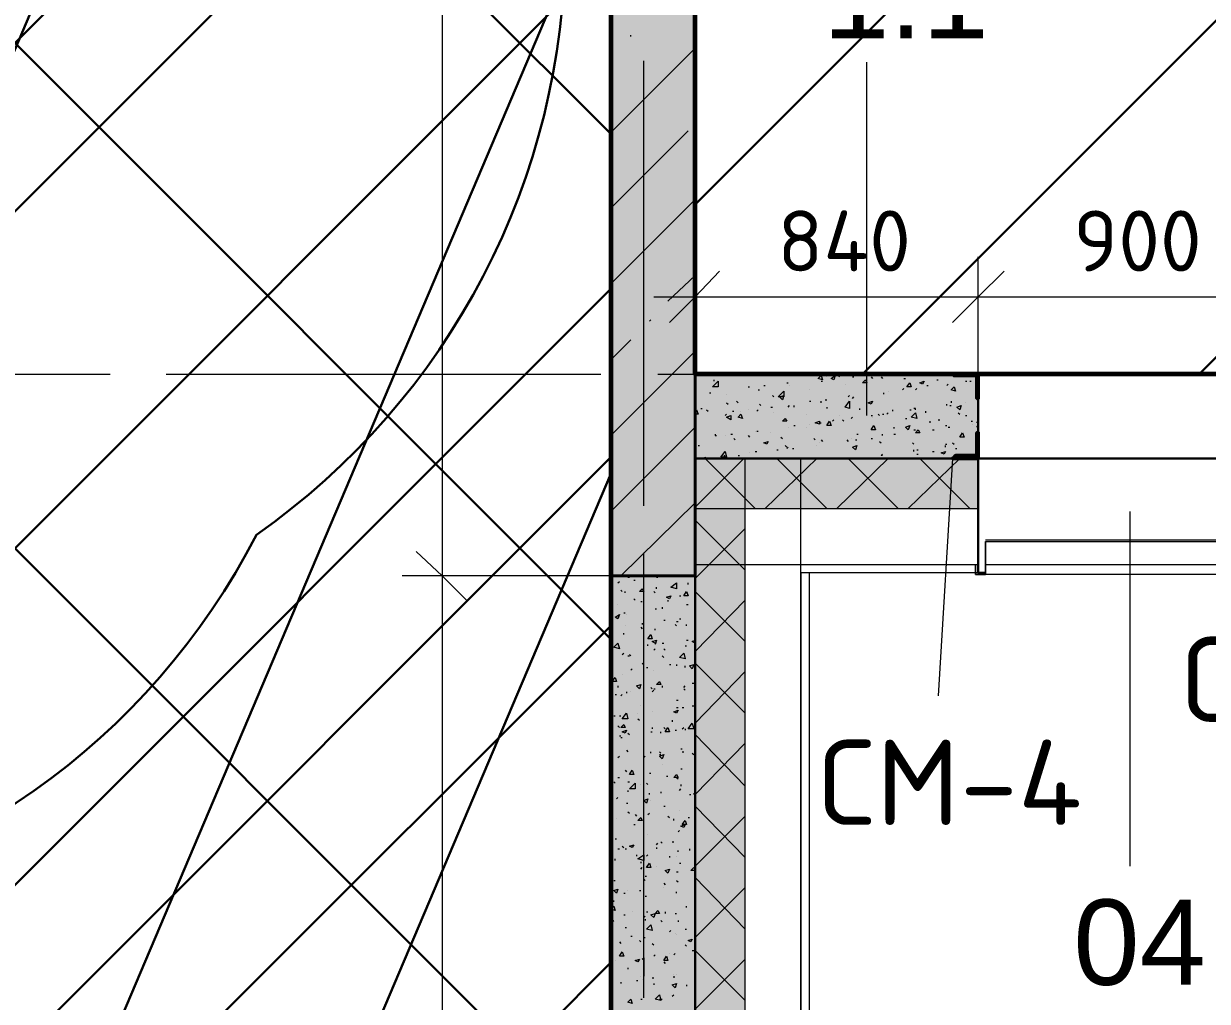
# Model space of a CAD drawing. Header units: millimetres. Extents: x -84737 to 172119, y -43083 to 59399.
# Drawn here: x 127868 to 131371, y 36788 to 39681 of the extents above; entities that cross this region are included whole.
import ezdxf

# ---------------------------------------------------------------- set-up
doc = ezdxf.new("R2010")
doc.units = ezdxf.units.MM
for name, color, linetype, lineweight in [('11) Плинтус ПЛ-2', 70, 'Continuous', 30), ('12) Наливной пол', 150, 'Continuous', 30), ('15) Штукатурка стен СТ-1.1', 161, 'Continuous', 60), ('16) Краска СТ-1.1 стена', 5, 'Continuous', 60), ('18) Краска ПТ-1 потолок', 31, 'Continuous', 30), ('20) Шпакл. баз. фин Стена', 40, 'Continuous', 60), ('22) Шпакл. баз. фин. Потолок', 102, 'Continuous', 30), ('5) Затарка материала', 160, 'Continuous', 30), ('6) Уборка мусора', 20, 'Continuous', 30), ('8) Линолеум Л-1.1', 130, 'Continuous', 30)]:
    doc.layers.add(name, color=color, linetype=linetype, lineweight=lineweight)
doc.layers.add('PDF _Геометрия', color=7, linetype='Continuous')
doc.layers.add('PDF _Текст', color=7, linetype='Continuous')
doc.layers.add('PDF _Сплошная заливка', color=7, linetype='Continuous', true_color=0xffffff)
doc.styles.add('PDF GOSTCommon', font='arial.ttf')
doc.styles.add('PDF ISOCPEUR', font='isocpeur.ttf')

msp = doc.modelspace()

# ---------------------------------------------------------------- hatches: boundary and pattern name
at = {"layer": '12) Наливной пол'}
h = msp.add_hatch(dxfattribs=at)
h.set_pattern_fill('ANSI31', color=256, scale=222)
h.paths.add_polyline_path([(129855.4, 43765.9), (131383.5, 43765.9), (131383.5, 43384.9), (131925.3, 43384.9), (131925.3, 42783.8), (132153.9, 42783.8), (132153.9, 40895.9), (133428.1, 40895.9), (133428.1, 38643.9), (129855.4, 38643.9)])
h = msp.add_hatch(dxfattribs=at)
h.set_pattern_fill('ANSI31', color=256, scale=222)
h.paths.add_polyline_path([(114514.8, 42635.7), (112106.2, 42635.7), (112106.2, 33344.1), (114514.8, 33344.1)])
h.paths.add_polyline_path([(124026.4, 38444.9), (124026.4, 33348.3), (114586.7, 33348.3), (114586.7, 39884.2), (116707.5, 39884.2), (116707.5, 38444.9)])
h.paths.add_polyline_path([(129605.6, 33344.1), (124106.9, 33344.1), (124106.9, 43647.4), (129605.6, 43647.4)])
h.paths.add_polyline_path([(109494.4, 42635.7), (111903, 42635.7), (111903, 33344.1), (109494.4, 33344.1)])
h.paths.add_polyline_path([(99982.7, 38444.9), (99982.7, 33348.3), (109422.4, 33348.3), (109422.4, 39884.2), (107301.6, 39884.2), (107301.6, 38444.9)])
h.paths.add_polyline_path([(94403.5, 33344.1), (99902.3, 33344.1), (99902.3, 43647.4), (94403.5, 43647.4)])
at = {"layer": '18) Краска ПТ-1 потолок'}
h = msp.add_hatch(dxfattribs=at)
h.set_pattern_fill('ANSI32', color=256, scale=222, angle=22)
h.paths.add_polyline_path([(114514.8, 42635.7), (112106.2, 42635.7), (112106.2, 33344.1), (114514.8, 33344.1)])
h.paths.add_polyline_path([(124026.4, 38444.9), (124026.4, 33348.3), (114586.7, 33348.3), (114586.7, 39884.2), (116707.5, 39884.2), (116707.5, 38444.9)])
h.paths.add_polyline_path([(129605.6, 33344.1), (124106.9, 33344.1), (124106.9, 43647.4), (129605.6, 43647.4)])
h.paths.add_polyline_path([(109494.4, 42635.7), (111903, 42635.7), (111903, 33344.1), (109494.4, 33344.1)])
h.paths.add_polyline_path([(99982.7, 38444.9), (99982.7, 33348.3), (109422.4, 33348.3), (109422.4, 39884.2), (107301.6, 39884.2), (107301.6, 38444.9)])
h.paths.add_polyline_path([(94403.5, 33344.1), (99902.3, 33344.1), (99902.3, 43647.4), (94403.5, 43647.4)])
h = msp.add_hatch(dxfattribs=at)
h.set_pattern_fill('ANSI32', color=256, scale=222, angle=22)
h.paths.add_polyline_path([(114514.8, 42635.7), (112106.2, 42635.7), (112106.2, 33344.1), (114514.8, 33344.1)])
h.paths.add_polyline_path([(124026.4, 38444.9), (124026.4, 33348.3), (114586.7, 33348.3), (114586.7, 39884.2), (116707.5, 39884.2), (116707.5, 38444.9)])
h.paths.add_polyline_path([(129605.6, 33344.1), (124106.9, 33344.1), (124106.9, 43647.4), (129605.6, 43647.4)])
h.paths.add_polyline_path([(109494.4, 42635.7), (111903, 42635.7), (111903, 33344.1), (109494.4, 33344.1)])
h.paths.add_polyline_path([(99982.7, 38444.9), (99982.7, 33348.3), (109422.4, 33348.3), (109422.4, 39884.2), (107301.6, 39884.2), (107301.6, 38444.9)])
h.paths.add_polyline_path([(94403.5, 33344.1), (99902.3, 33344.1), (99902.3, 43647.4), (94403.5, 43647.4)])
at = {"layer": '22) Шпакл. баз. фин. Потолок'}
h = msp.add_hatch(dxfattribs=at)
h.set_pattern_fill('ANSI37', color=256, scale=333)
h.paths.add_polyline_path([(114514.8, 42635.7), (112106.2, 42635.7), (112106.2, 33344.1), (114514.8, 33344.1)])
h.paths.add_polyline_path([(124026.4, 38444.9), (124026.4, 33348.3), (114586.7, 33348.3), (114586.7, 39884.2), (116707.5, 39884.2), (116707.5, 38444.9)])
h.paths.add_polyline_path([(129605.6, 33344.1), (124106.9, 33344.1), (124106.9, 43647.4), (129605.6, 43647.4)])
h.paths.add_polyline_path([(109494.4, 42635.7), (111903, 42635.7), (111903, 33344.1), (109494.4, 33344.1)])
h.paths.add_polyline_path([(99982.7, 38444.9), (99982.7, 33348.3), (109422.4, 33348.3), (109422.4, 39884.2), (107301.6, 39884.2), (107301.6, 38444.9)])
h.paths.add_polyline_path([(94403.5, 33344.1), (99902.3, 33344.1), (99902.3, 43647.4), (94403.5, 43647.4)])
h = msp.add_hatch(dxfattribs=at)
h.set_pattern_fill('ANSI37', color=256, scale=333)
h.paths.add_polyline_path([(114514.8, 42635.7), (112106.2, 42635.7), (112106.2, 33344.1), (114514.8, 33344.1)])
h.paths.add_polyline_path([(124026.4, 38444.9), (124026.4, 33348.3), (114586.7, 33348.3), (114586.7, 39884.2), (116707.5, 39884.2), (116707.5, 38444.9)])
h.paths.add_polyline_path([(129605.6, 33344.1), (124106.9, 33344.1), (124106.9, 43647.4), (129605.6, 43647.4)])
h.paths.add_polyline_path([(109494.4, 42635.7), (111903, 42635.7), (111903, 33344.1), (109494.4, 33344.1)])
h.paths.add_polyline_path([(99982.7, 38444.9), (99982.7, 33348.3), (109422.4, 33348.3), (109422.4, 39884.2), (107301.6, 39884.2), (107301.6, 38444.9)])
h.paths.add_polyline_path([(94403.5, 33344.1), (99902.3, 33344.1), (99902.3, 43647.4), (94403.5, 43647.4)])
at = {"layer": '8) Линолеум Л-1.1'}
h = msp.add_hatch(dxfattribs=at)
h.set_pattern_fill('ANSI31', color=256, scale=222)
h.paths.add_polyline_path([(129855.4, 43765.9), (131383.5, 43765.9), (131383.5, 43384.9), (131925.3, 43384.9), (131925.3, 42783.8), (132153.9, 42783.8), (132153.9, 40895.9), (133428.1, 40895.9), (133428.1, 38643.9), (129855.4, 38643.9)])
h = msp.add_hatch(dxfattribs=at)
h.set_pattern_fill('ANSI31', color=256, scale=222)
h.paths.add_polyline_path([(114514.8, 42635.7), (112106.2, 42635.7), (112106.2, 33344.1), (114514.8, 33344.1)])
h.paths.add_polyline_path([(124026.4, 38444.9), (124026.4, 33348.3), (114586.7, 33348.3), (114586.7, 39884.2), (116707.5, 39884.2), (116707.5, 38444.9)])
h.paths.add_polyline_path([(129605.6, 33344.1), (124106.9, 33344.1), (124106.9, 43647.4), (129605.6, 43647.4)])
h.paths.add_polyline_path([(109494.4, 42635.7), (111903, 42635.7), (111903, 33344.1), (109494.4, 33344.1)])
h.paths.add_polyline_path([(99982.7, 38444.9), (99982.7, 33348.3), (109422.4, 33348.3), (109422.4, 39884.2), (107301.6, 39884.2), (107301.6, 38444.9)])
h.paths.add_polyline_path([(94403.5, 33344.1), (99902.3, 33344.1), (99902.3, 43647.4), (94403.5, 43647.4)])
at = {"layer": 'PDF _Сплошная заливка', "transparency": 33554559}
h = msp.add_hatch(color=256, dxfattribs=at)
h.paths.add_polyline_path([(130693.5, 38394.1), (130693.5, 38643.9), (129855.4, 38643.9), (129855.4, 38394.1)])
h.paths.add_polyline_path([(133394.2, 38643.9), (133394.2, 38394.1), (133652.4, 38394.1), (133652.4, 38643.9)])
h.paths.add_polyline_path([(132492.6, 38394.1), (132492.6, 38643.9), (131595.2, 38643.9), (131595.2, 38394.1)])
h = msp.add_hatch(color=256, dxfattribs=at)
h.paths.add_polyline_path([(130693.5, 38246), (130693.5, 38394.1), (129855.4, 38394.1), (129855.4, 38246)])
h.paths.add_polyline_path([(134295.8, 38246), (134295.8, 38394.1), (133394.2, 38394.1), (133394.2, 38246)])
h.paths.add_polyline_path([(136094.9, 38246), (136094.9, 38394.1), (135193.2, 38394.1), (135193.2, 38246)])
h.paths.add_polyline_path([(136996.5, 38394.1), (136996.5, 38246), (137356.3, 38246), (137356.3, 38394.1)])
h.paths.add_polyline_path([(132492.6, 38246), (132492.6, 38394.1), (131595.2, 38394.1), (131595.2, 38246)])

# ---------------------------------------------------------------- linework, layer by layer
at = {"layer": '11) Плинтус ПЛ-2'}
for points in [[(131222.6, 43765.9), (131383.5, 43765.9), (131383.5, 43384.9), (131925.3, 43384.9), (131925.3, 42783.8), (132153.9, 42783.8), (132153.9, 40895.9), (133428.1, 40895.9), (133428.1, 38643.9), (129855.4, 38643.9), (129855.4, 43765.9), (130223.6, 43765.9)], [(128852.1, 43647.4), (129605.6, 43647.4), (129605.6, 33344.1), (124102.6, 33344.1)]]:
    msp.add_lwpolyline(points, dxfattribs=at)
at = {"layer": '15) Штукатурка стен СТ-1.1'}
for points in [[(131222.6, 43765.9), (131383.5, 43765.9), (131383.5, 43384.9), (131925.3, 43384.9), (131925.3, 42783.8), (132153.9, 42783.8), (132153.9, 40895.9), (133428.1, 40895.9), (133428.1, 38643.9), (129855.4, 38643.9), (129855.4, 43765.9), (130223.6, 43765.9)], [(128852.1, 43647.4), (129605.6, 43647.4), (129605.6, 33344.1), (124102.6, 33344.1)]]:
    msp.add_lwpolyline(points, dxfattribs=at)
at = {"layer": '16) Краска СТ-1.1 стена'}
for points in [[(131222.6, 43765.9), (131383.5, 43765.9), (131383.5, 43384.9), (131925.3, 43384.9), (131925.3, 42783.8), (132153.9, 42783.8), (132153.9, 40895.9), (133428.1, 40895.9), (133428.1, 38643.9), (129855.4, 38643.9), (129855.4, 43765.9), (130223.6, 43765.9)], [(128852.1, 43647.4), (129605.6, 43647.4), (129605.6, 33344.1), (124102.6, 33344.1)]]:
    msp.add_lwpolyline(points, dxfattribs=at)
at = {"layer": '20) Шпакл. баз. фин Стена'}
for points in [[(131222.6, 43765.9), (131383.5, 43765.9), (131383.5, 43384.9), (131925.3, 43384.9), (131925.3, 42783.8), (132153.9, 42783.8), (132153.9, 40895.9), (133428.1, 40895.9), (133428.1, 38643.9), (129855.4, 38643.9), (129855.4, 43765.9), (130223.6, 43765.9)], [(128852.1, 43647.4), (129605.6, 43647.4), (129605.6, 33344.1), (124102.6, 33344.1)]]:
    msp.add_lwpolyline(points, dxfattribs=at)
at = {"layer": '5) Затарка материала'}
msp.add_lwpolyline([(125126.1, 37701.5, -0.520567), (125126.1, 40858.9, -0.520567), (126557.1, 42614.4, -0.520567), (128556.8, 41678.1, -0.520567), (128556.8, 38168.6, -0.520567)], format="xyb", close=True, dxfattribs=at)
at = {"layer": '6) Уборка мусора'}
msp.add_lwpolyline([(125126.1, 37701.5, -0.520567), (125126.1, 40858.9, -0.520567), (126557.1, 42614.4, -0.520567), (128556.8, 41678.1, -0.520567), (128556.8, 38168.6, -0.520567)], format="xyb", close=True, dxfattribs=at)
at = {"layer": '8) Линолеум Л-1.1'}
for points in [[(129855.4, 43765.9), (131383.5, 43765.9), (131383.5, 43384.9), (131925.3, 43384.9), (131925.3, 42783.8), (132153.9, 42783.8), (132153.9, 40895.9), (133428.1, 40895.9), (133428.1, 38643.9), (129855.4, 38643.9)], [(129605.6, 33344.1), (124106.9, 33344.1), (124106.9, 43647.4), (129605.6, 43647.4)]]:
    msp.add_lwpolyline(points, close=True, dxfattribs=at)
at = {"layer": 'PDF _Геометрия', "lineweight": 9}
for points in [[(129106.1, 46466.6), (129106.1, 43846.3), (129106.1, 43744.7), (129106.1, 43647.4), (129106.1, 38047), (128987.6, 38047)], [(129664.9, 39642.9), (129664.9, 39647.1)], [(129605.6, 39359.3), (129855.4, 39609)], [(129605.6, 39583.6), (129609.8, 39587.9)], [(129703, 38567.7), (129703, 39570.9)], [(130363.3, 38521.1), (130363.3, 39566.7)], [(129703, 39452.4), (129703, 39507.4)], [(129605.6, 39134.9), (129834.2, 39363.5)], [(129855.4, 39372), (129855.4, 38872.5), (129855.4, 38753.9)], [(129703, 38254.4), (129703, 39253.4)], [(129605.6, 38910.6), (129855.4, 39160.3)], [(130693.5, 38373), (130693.5, 38872.5), (130693.5, 38991)], [(129774.9, 38859.8), (129855.4, 38936)], [(129732.6, 38872.5), (130693.5, 38872.5), (131595.2, 38872.5), (132492.6, 38872.5), (133394.2, 38872.5), (133775.2, 38872.5)], [(129719.9, 38800.5), (129724.1, 38804.7)], [(129605.6, 38686.2), (129664.9, 38745.5)], [(129605.6, 38461.9), (129787.6, 38643.9), (129855.4, 38711.6)], [(127125, 38643.9), (128124, 38643.9)], [(128039.4, 38643.9), (128090.2, 38643.9)], [(128289.1, 38643.9), (129292.4, 38643.9)], [(128323, 38643.9), (128378, 38643.9)], [(128577, 38643.9), (129576, 38643.9)], [(129491.3, 38643.9), (129542.1, 38643.9)], [(129745.3, 38643.9), (130744.3, 38643.9)], [(129774.9, 38643.9), (129830, 38643.9)], [(129855.4, 38631.2), (129859.6, 38631.2)], [(129910.4, 38627), (129910.4, 38622.7)], [(129948.5, 38643.9), (129952.7, 38643.9)], [(129999.3, 38643.9), (130003.5, 38639.7), (130003.5, 38643.9)], [(130016.2, 38643.9), (130020.5, 38639.7)], [(130028.9, 38643.9), (131027.9, 38643.9)], [(130100.9, 38643.9), (130100.9, 38639.7), (130088.2, 38639.7), (130092.4, 38643.9)], [(130088.2, 38643.9), (130088.2, 38643.9)], [(130126.3, 38618.5), (130130.5, 38618.5)], [(130181.3, 38643.9), (130185.5, 38639.7)], [(130227.9, 38622.7), (130232.1, 38622.7)], [(130244.8, 38635.4), (130244.8, 38635.4)], [(130278.7, 38639.7), (130282.9, 38635.4)], [(130287.1, 38639.7), (130291.4, 38639.7)], [(130299.8, 38614.3), (130299.8, 38614.3)], [(130321, 38635.4), (130325.2, 38635.4)], [(130376, 38635.4), (130380.3, 38631.2)], [(130405.7, 38635.4), (130409.9, 38631.2)], [(130473.4, 38631.2), (130477.6, 38631.2)], [(130570.8, 38627), (130575, 38627)], [(130600.4, 38610), (130604.6, 38614.3)], [(130655.4, 38622.7), (130659.6, 38622.7)], [(130668.1, 38622.7), (130672.3, 38622.7)], [(130943.3, 38643.9), (130998.3, 38643.9)], [(131197.2, 38643.9), (132196.2, 38643.9)], [(131231.1, 38643.9), (131281.9, 38643.9)], [(129897.7, 38588.9), (129901.9, 38588.9)], [(129948.5, 38584.6), (129948.5, 38584.6)], [(130012, 38605.8), (130016.2, 38605.8)], [(130041.6, 38597.3), (130045.9, 38597.3)], [(130058.6, 38610), (130062.8, 38610)], [(130083.9, 38580.4), (130088.2, 38576.2)], [(130134.7, 38610), (130134.7, 38610)], [(130194, 38597.3), (130194, 38597.3)], [(130308.3, 38576.2), (130312.5, 38580.4)], [(130321, 38571.9), (130325.2, 38576.2)], [(130414.1, 38584.6), (130414.1, 38588.9)], [(130426.8, 38593.1), (130426.8, 38593.1)], [(130469.2, 38597.3), (130473.4, 38601.6)], [(130507.3, 38597.3), (130511.5, 38601.6)], [(130541.1, 38610), (130545.4, 38610)], [(129855.4, 38571.9), (129855.4, 38571.9)], [(129855.4, 38559.2), (129855.4, 38559.2)], [(129872.3, 38542.3), (129876.5, 38542.3)], [(129948.5, 38559.2), (129952.7, 38555)], [(129978.1, 38563.5), (129982.4, 38559.2)], [(130045.9, 38555), (130050.1, 38550.8)], [(130079.7, 38546.5), (130083.9, 38546.5)], [(130130.5, 38546.5), (130134.7, 38550.8)], [(130147.4, 38550.8), (130147.4, 38546.5)], [(130194, 38563.5), (130198.2, 38563.5)], [(130227.9, 38559.2), (130227.9, 38563.5)], [(130240.6, 38567.7), (130244.8, 38567.7)], [(130244.8, 38546.5), (130244.8, 38542.3)], [(130342.2, 38542.3), (130342.2, 38538.1)], [(130507.3, 38538.1), (130507.3, 38542.3), (130503, 38542.3)], [(130600.4, 38550.8), (130600.4, 38555)], [(130608.8, 38550.8), (130613.1, 38550.8)], [(130613.1, 38563.5), (130613.1, 38559.2)], [(130655.4, 38559.2), (130655.4, 38559.2)], [(130693.5, 38563.5), (130693.5, 38563.5)], [(129855.4, 38529.6), (129859.6, 38538.1), (129863.8, 38525.4), (129855.4, 38525.4)], [(129889.2, 38538.1), (129893.5, 38533.8)], [(129944.3, 38521.1), (129948.5, 38525.4)], [(129965.4, 38533.8), (129969.7, 38533.8)], [(129990.8, 38533.8), (129990.8, 38533.8)], [(130012, 38538.1), (130012, 38538.1)], [(130037.4, 38533.8), (130041.6, 38538.1)], [(130088.2, 38529.6), (130088.2, 38529.6)], [(130185.5, 38525.4), (130185.5, 38525.4)], [(130261.7, 38504.2), (130266, 38508.4)], [(130282.9, 38521.1), (130282.9, 38521.1)], [(130291.4, 38508.4), (130295.6, 38504.2)], [(130316.8, 38512.7), (130321, 38516.9)], [(130376, 38521.1), (130380.3, 38521.1)], [(130380.3, 38516.9), (130380.3, 38516.9)], [(130397.2, 38525.4), (130401.4, 38521.1)], [(130409.9, 38525.4), (130414.1, 38525.4)], [(130422.6, 38525.4), (130426.8, 38529.6)], [(130439.5, 38538.1), (130439.5, 38533.8)], [(130477.6, 38512.7), (130481.9, 38512.7)], [(130490.3, 38538.1), (130494.6, 38538.1)], [(130536.9, 38533.8), (130536.9, 38529.6)], [(130575, 38508.4), (130579.2, 38508.4)], [(130634.2, 38529.6), (130638.5, 38525.4)], [(130655.4, 38521.1), (130659.6, 38521.1)], [(129609.8, 38241.7), (129855.4, 38487.3)], [(130033.2, 38474.6), (130033.2, 38474.6)], [(130037.4, 38474.6), (130041.6, 38474.6)], [(130130.5, 38487.3), (130130.5, 38487.3)], [(130147.4, 38491.5), (130151.7, 38491.5)], [(130185.5, 38487.3), (130185.5, 38487.3)], [(130194, 38495.7), (130194, 38495.7)], [(130223.6, 38500), (130227.9, 38500)], [(130443.8, 38487.3), (130443.8, 38483)], [(130503, 38478.8), (130507.3, 38478.8)], [(130549.6, 38504.2), (130549.6, 38500)], [(130558.1, 38478.8), (130562.3, 38478.8)], [(130596.1, 38491.5), (130600.4, 38491.5)], [(130604.6, 38487.3), (130608.8, 38487.3)], [(130672.3, 38504.2), (130676.6, 38504.2)], [(130676.6, 38495.7), (130676.6, 38495.7)], [(130689.3, 38500), (130693.5, 38504.2)], [(130693.5, 38487.3), (130689.3, 38487.3), (130693.5, 38491.5)], [(129914.6, 38466.1), (129914.6, 38461.9), (129918.9, 38461.9)], [(129944.3, 38461.9), (129944.3, 38461.9)], [(129961.2, 38466.1), (129965.4, 38466.1)], [(129969.7, 38453.4), (129973.9, 38449.2)], [(130012, 38461.9), (130016.2, 38457.6)], [(130079.7, 38470.3), (130079.7, 38470.3)], [(130109.3, 38457.6), (130113.6, 38453.4)], [(130206.7, 38453.4), (130210.9, 38449.2)], [(130223.6, 38440.7), (130223.6, 38440.7)], [(130227.9, 38449.2), (130232.1, 38444.9)], [(130304.1, 38449.2), (130308.3, 38444.9)], [(130316.8, 38453.4), (130316.8, 38453.4)], [(130329.5, 38449.2), (130333.7, 38449.2)], [(130333.7, 38466.1), (130337.9, 38466.1)], [(130376, 38453.4), (130380.3, 38453.4)], [(130401.4, 38444.9), (130405.7, 38440.7)], [(130409.9, 38461.9), (130409.9, 38466.1)], [(130443.8, 38466.1), (130448, 38466.1)], [(130498.8, 38440.7), (130503, 38436.5)], [(130596.1, 38436.5), (130600.4, 38436.5)], [(130617.3, 38440.7), (130621.5, 38436.5)], [(130689.3, 38440.7), (130689.3, 38444.9)], [(129863.8, 38432.2), (129868.1, 38432.2)], [(129940, 38402.6), (129944.3, 38402.6)], [(129982.4, 38402.6), (129986.6, 38402.6)], [(130016.2, 38411.1), (130016.2, 38411.1)], [(130033.2, 38415.3), (130037.4, 38415.3)], [(130096.6, 38419.5), (130100.9, 38419.5)], [(130122, 38432.2), (130126.3, 38428)], [(130126.3, 38423.8), (130130.5, 38428)], [(130143.2, 38423.8), (130147.4, 38423.8)], [(130215.2, 38432.2), (130215.2, 38432.2)], [(130409.9, 38402.6), (130405.7, 38402.6), (130409.9, 38406.8)], [(130503, 38415.3), (130503, 38419.5)], [(130511.5, 38419.5), (130515.7, 38419.5)], [(130511.5, 38406.8), (130515.7, 38406.8)], [(130558.1, 38415.3), (130562.3, 38415.3)], [(130596.1, 38428), (130596.1, 38432.2)], [(130625.8, 38423.8), (130630, 38423.8)], [(129703, 38317.9), (129703, 38368.7)], [(130003.5, 38275.6), (129885, 38394.1), (129885, 38398.4), (129889.2, 38394.1)], [(130033.2, 38246), (129885, 38394.1)], [(130062.8, 38246), (130215.2, 38394.1)], [(130244.8, 38246), (130096.6, 38394.1)], [(130274.4, 38246), (130426.8, 38394.1)], [(130456.5, 38246), (130308.3, 38394.1)], [(130486.1, 38246), (130638.5, 38394.1)], [(130668.1, 38246), (130520, 38394.1)], [(130617.3, 38394.1), (130575, 37691.4)], [(129635.2, 38047), (129855.4, 38262.9)], [(131142.2, 38237.5), (131142.2, 37187.7)], [(130003.5, 38064), (129855.4, 38212.1)], [(129855.4, 38038.6), (130003.5, 38186.7)], [(129703, 37115.8), (129703, 38114.8)], [(129703, 38000.5), (129703, 38051.3)], [(129605.6, 38038.6), (129605.6, 38047), (129106.1, 38047), (129106.1, 33877.5)], [(129605.6, 38038.6), (129605.6, 38038.6)], [(129626.8, 38025.9), (129631, 38030.1)], [(129656.4, 38042.8), (129660.6, 38042.8)], [(129673.3, 38034.3), (129677.6, 38034.3)], [(129741.1, 38042.8), (129745.3, 38042.8)], [(129834.2, 38021.6), (129834.2, 38025.9)], [(129635.2, 38004.7), (129639.5, 38000.5)], [(129647.9, 37996.2), (129647.9, 38000.5)], [(129732.6, 38000.5), (129736.8, 37996.2)], [(129741.1, 38008.9), (129741.1, 38013.2)], [(129808.8, 37987.8), (129813, 37987.8)], [(129830, 37996.2), (129834.2, 37992)], [(130003.5, 37852.3), (129855.4, 38000.5)], [(129626.8, 37962.4), (129626.8, 37962.4)], [(129673.3, 37979.3), (129677.6, 37975.1)], [(129694.5, 37970.8), (129698.7, 37970.8)], [(129736.8, 37949.7), (129741.1, 37949.7)], [(129758, 37953.9), (129758, 37949.7)], [(129774.9, 37975.1), (129774.9, 37970.8)], [(129830, 37962.4), (129834.2, 37962.4)], [(129855.4, 37822.7), (130003.5, 37975.1)], [(129643.7, 37937), (129647.9, 37937)], [(129652.2, 37932.7), (129652.2, 37932.7)], [(129762.2, 37915.8), (129766.5, 37915.8)], [(129800.3, 37911.6), (129804.6, 37911.6)], [(129808.8, 37920), (129813, 37920)], [(129643.7, 37873.5), (129643.7, 37877.7)], [(129647.9, 37898.9), (129647.9, 37898.9)], [(129694.5, 37894.6), (129698.7, 37890.4)], [(129698.7, 37907.3), (129698.7, 37903.1)], [(129736.8, 37886.2), (129736.8, 37890.4)], [(129796.1, 37903.1), (129800.3, 37898.9)], [(129830, 37898.9), (129830, 37903.1)], [(129715.7, 37839.6), (129715.7, 37843.8)], [(129736.8, 37848.1), (129728.4, 37852.3), (129741.1, 37856.5), (129736.8, 37843.8)], [(129758, 37848.1), (129762.2, 37848.1)], [(129830, 37856.5), (129834.2, 37856.5)], [(129855.4, 37848.1), (129846.9, 37852.3), (129855.4, 37856.5)], [(129639.5, 37814.2), (129643.7, 37818.4)], [(129656.4, 37810), (129660.6, 37810)], [(129660.6, 37814.2), (129664.9, 37810)], [(129732.6, 37826.9), (129736.8, 37831.1)], [(129758, 37810), (129762.2, 37805.7)], [(129762.2, 37831.1), (129766.5, 37826.9)], [(129825.7, 37839.6), (129830, 37839.6)], [(129605.6, 37793), (129605.6, 37788.8)], [(129664.9, 37767.6), (129669.1, 37771.9)], [(129698.7, 37788.8), (129703, 37784.6)], [(129703, 36798.3), (129703, 37801.5)], [(129711.4, 37776.1), (129715.7, 37776.1)], [(129779.2, 37784.6), (129783.4, 37784.6)], [(129800.3, 37784.6), (129800.3, 37780.3)], [(129825.7, 37776.1), (129825.7, 37780.3)], [(130003.5, 37640.7), (129855.4, 37788.8)], [(129639.5, 37754.9), (129639.5, 37754.9)], [(129732.6, 37767.6), (129732.6, 37767.6)], [(129855.4, 37611), (130003.5, 37763.4)], [(129626.8, 37721.1), (129626.8, 37716.8)], [(129652.2, 37704.1), (129652.2, 37699.9)], [(129664.9, 37704.1), (129664.9, 37704.1)], [(129724.1, 37716.8), (129728.4, 37712.6)], [(129728.4, 37704.1), (129732.6, 37708.4)], [(129732.6, 37712.6), (129736.8, 37712.6)], [(129758, 37721.1), (129758, 37716.8)], [(129821.5, 37716.8), (129825.7, 37721.1)], [(129821.5, 37712.6), (129825.7, 37708.4)], [(129846.9, 37729.5), (129851.1, 37729.5)], [(129618.3, 37695.7), (129622.5, 37695.7)], [(129635.2, 37691.4), (129639.5, 37695.7)], [(129800.3, 37678.7), (129804.6, 37678.7)], [(129614.1, 37632.2), (129618.3, 37632.2)], [(129631, 37632.2), (129635.2, 37632.2)], [(129686, 37640.7), (129686, 37640.7)], [(129694.5, 37661.8), (129694.5, 37661.8)], [(129728.4, 37644.9), (129728.4, 37644.9)], [(129800.3, 37657.6), (129804.6, 37657.6)], [(129817.3, 37657.6), (129821.5, 37657.6)], [(129846.9, 37661.8), (129851.1, 37661.8)], [(129626.8, 37602.6), (129631, 37598.3)], [(129686, 37623.7), (129690.3, 37619.5)], [(129728.4, 37598.3), (129728.4, 37594.1)], [(129762.2, 37598.3), (129766.5, 37594.1)], [(129787.6, 37619.5), (129787.6, 37615.3)], [(129817.3, 37594.1), (129821.5, 37598.3)], [(129631, 37572.9), (129635.2, 37572.9)], [(129635.2, 37568.7), (129639.5, 37568.7)], [(129656.4, 37581.4), (129660.6, 37577.2)], [(129724.1, 37585.6), (129728.4, 37585.6)], [(129753.8, 37581.4), (129753.8, 37585.6)], [(129796.1, 37589.9), (129800.3, 37589.9)], [(129825.7, 37594.1), (129825.7, 37589.9)], [(130003.5, 37424.8), (129855.4, 37577.2)], [(129652.2, 37530.6), (129656.4, 37526.4)], [(129724.1, 37522.1), (129724.1, 37526.4)], [(129749.5, 37526.4), (129753.8, 37522.1)], [(129813, 37534.8), (129817.3, 37534.8)], [(129817.3, 37526.4), (129821.5, 37526.4)], [(129855.4, 37399.4), (130003.5, 37551.8)], [(129626.8, 37509.4), (129631, 37513.7)], [(129703, 37509.4), (129707.2, 37513.7)], [(129749.5, 37517.9), (129753.8, 37517.9)], [(129846.9, 37522.1), (129851.1, 37517.9)], [(129605.6, 37458.6), (129605.6, 37458.6)], [(129605.6, 37450.2), (129605.6, 37458.6)], [(129647.9, 37471.3), (129652.2, 37467.1)], [(129719.9, 37462.9), (129724.1, 37462.9)], [(129758, 37488.3), (129758, 37488.3)], [(129813, 37475.6), (129817.3, 37475.6)], [(129614.1, 37437.5), (129618.3, 37433.2)], [(129626.8, 37450.2), (129631, 37450.2)], [(129656.4, 37437.5), (129660.6, 37437.5)], [(129694.5, 37429), (129694.5, 37429)], [(129703, 37445.9), (129703, 37445.9)], [(129711.4, 37433.2), (129715.7, 37429)], [(129770.7, 37454.4), (129774.9, 37454.4)], [(129800.3, 37450.2), (129804.6, 37445.9)], [(129813, 37429), (129813, 37424.8)], [(129622.5, 37386.7), (129626.8, 37390.9)], [(129656.4, 37412.1), (129656.4, 37407.8)], [(129719.9, 37399.4), (129719.9, 37403.6)], [(129753.8, 37407.8), (129753.8, 37403.6)], [(129808.8, 37412.1), (129813, 37416.3)], [(129838.4, 37399.4), (129842.7, 37399.4)], [(129851.1, 37403.6), (129851.1, 37399.4)], [(129605.6, 37365.5), (129609.8, 37365.5)], [(129652.2, 37374), (129656.4, 37374)], [(129724.1, 37382.4), (129724.1, 37382.4)], [(129762.2, 37365.5), (129766.5, 37365.5)], [(129808.8, 37352.8), (129808.8, 37352.8)], [(130003.5, 37213.1), (129855.4, 37365.5)], [(129622.5, 37327.4), (129622.5, 37327.4)], [(129656.4, 37348.6), (129660.6, 37344.3)], [(129677.6, 37340.1), (129681.8, 37335.9)], [(129715.7, 37340.1), (129719.9, 37344.3)], [(129774.9, 37335.9), (129779.2, 37331.6)], [(129791.9, 37323.2), (129791.9, 37327.4)], [(129834.2, 37331.6), (129838.4, 37331.6)], [(129855.4, 37187.7), (130003.5, 37335.9)], [(129605.6, 37302), (129609.8, 37302)], [(129673.3, 37310.5), (129677.6, 37310.5)], [(129715.7, 37280.8), (129715.7, 37280.8)], [(129804.6, 37289.3), (129808.8, 37293.5)], [(129618.3, 37268.1), (129622.5, 37268.1)], [(129639.5, 37247), (129643.7, 37242.7)], [(129741.1, 37251.2), (129745.3, 37255.4)], [(129753.8, 37259.7), (129758, 37255.4)], [(129787.6, 37259.7), (129791.9, 37259.7)], [(129626.8, 37238.5), (129631, 37238.5)], [(129647.9, 37238.5), (129652.2, 37238.5)], [(129681.8, 37221.6), (129681.8, 37217.3)], [(129711.4, 37217.3), (129715.7, 37221.6)], [(129741.1, 37242.7), (129741.1, 37238.5)], [(129779.2, 37217.3), (129779.2, 37213.1)], [(129800.3, 37217.3), (129800.3, 37217.3)], [(129804.6, 37230), (129804.6, 37234.3)], [(129838.4, 37238.5), (129838.4, 37234.3)], [(129618.3, 37204.6), (129618.3, 37208.9)], [(129694.5, 37200.4), (129694.5, 37196.2)], [(129694.5, 37179.2), (129698.7, 37183.5)], [(129741.1, 37187.7), (129741.1, 37187.7)], [(129808.8, 37196.2), (129813, 37196.2)], [(129855.4, 37175), (129842.7, 37175), (129851.1, 37183.5), (129855.4, 37179.2)], [(129605.6, 37153.9), (129609.8, 37149.6)], [(129614.1, 37145.4), (129618.3, 37145.4)], [(129703, 37149.6), (129707.2, 37145.4)], [(129707.2, 37158.1), (129711.4, 37158.1)], [(129800.3, 37170.8), (129804.6, 37170.8)], [(129800.3, 37145.4), (129804.6, 37141.2)], [(130003.5, 37001.5), (129855.4, 37153.9)], [(129643.7, 37107.3), (129647.9, 37107.3)], [(129656.4, 37115.8), (129656.4, 37115.8)], [(129690.3, 37115.8), (129694.5, 37115.8)], [(129762.2, 37136.9), (129766.5, 37132.7)], [(129762.2, 37124.2), (129762.2, 37124.2)], [(129800.3, 37107.3), (129800.3, 37111.5)], [(129855.4, 36976.1), (130003.5, 37124.2)], [(129614.1, 37081.9), (129614.1, 37086.1)], [(129707.2, 37098.8), (129711.4, 37098.8)], [(129830, 37065), (129830, 37069.2)], [(129609.8, 37035.3), (129609.8, 37031.1)], [(129643.7, 37043.8), (129647.9, 37043.8)], [(129669.1, 37052.3), (129669.1, 37052.3)], [(129703, 37035.3), (129707.2, 37039.6)], [(129711.4, 37052.3), (129715.7, 37052.3)], [(129766.5, 37052.3), (129766.5, 37048)], [(129796.1, 37048), (129800.3, 37048)], [(129609.8, 37022.6), (129614.1, 37026.9)], [(129647.9, 37005.7), (129652.2, 37005.7)], [(129707.2, 37031.1), (129707.2, 37026.9)], [(129753.8, 37026.9), (129758, 37022.6)], [(129804.6, 37026.9), (129804.6, 37022.6)], [(129825.7, 37001.5), (129830, 37001.5)], [(129664.9, 36980.3), (129669.1, 36980.3)], [(129690.3, 36967.6), (129694.5, 36963.4)], [(129703, 36976.1), (129707.2, 36976.1)], [(129779.2, 36993), (129783.4, 36997.2)], [(129796.1, 36988.8), (129796.1, 36988.8)], [(129800.3, 36984.5), (129800.3, 36984.5)], [(129609.8, 36963.4), (129609.8, 36963.4)], [(129631, 36963.4), (129635.2, 36959.1)], [(129728.4, 36959.1), (129732.6, 36954.9)], [(129779.2, 36929.5), (129779.2, 36929.5)], [(129791.9, 36925.3), (129796.1, 36929.5)], [(129825.7, 36954.9), (129830, 36950.7)], [(129846.9, 36938), (129851.1, 36938)], [(130003.5, 36789.8), (129855.4, 36938)], [(129605.6, 36899.9), (129609.8, 36904.1)], [(129618.3, 36908.3), (129618.3, 36908.3)], [(129698.7, 36912.6), (129703, 36916.8), (129703, 36861.8)], [(129732.6, 36921), (129736.8, 36925.3)], [(129762.2, 36904.1), (129766.5, 36899.9)], [(129855.4, 36764.4), (130003.5, 36912.6)], [(129656.4, 36887.2), (129656.4, 36882.9)], [(129694.5, 36861.8), (129694.5, 36861.8)], [(129791.9, 36866), (129791.9, 36866)], [(129791.9, 36861.8), (129791.9, 36857.5)], [(129800.3, 36866), (129800.3, 36866)], [(129605.6, 36840.6), (129605.6, 36840.6)], [(129635.2, 36844.8), (129635.2, 36840.6)], [(129681.8, 36849.1), (129686, 36849.1)], [(129698.7, 36853.3), (129698.7, 36853.3)], [(129728.4, 36857.5), (129732.6, 36857.5)], [(129732.6, 36840.6), (129732.6, 36836.4)], [(129830, 36836.4), (129830, 36832.1)], [(129694.5, 36794), (129698.7, 36794)], [(129749.5, 36794), (129753.8, 36794), (129758, 36794)], [(129787.6, 36802.5), (129791.9, 36806.7)]]:
    msp.add_lwpolyline(points, dxfattribs=at)
at = {"layer": 'PDF _Геометрия', "lineweight": 40}
msp.add_lwpolyline([(129855.4, 38080.9), (129855.4, 38246), (129855.4, 38394.1), (129855.4, 38643.9), (129855.4, 43846.3), (129605.6, 43846.3), (129605.6, 38643.9), (129605.6, 38047), (129855.4, 38047)], close=True, dxfattribs=at)
at = {"layer": 'PDF _Геометрия', "lineweight": 30}
for points in [[(131222.6, 43765.9), (129855.4, 43765.9), (129855.4, 38643.9)], [(129605.6, 34029.9), (129605.6, 43647.4), (124102.6, 43647.4)], [(129855.4, 38394.1), (130693.5, 38394.1), (129855.4, 38394.1), (129855.4, 38643.9), (130693.5, 38643.9), (133652.4, 38643.9), (133394.2, 38643.9), (133394.2, 38394.1), (132492.6, 38394.1), (132492.6, 38643.9), (131595.2, 38643.9), (131595.2, 38394.1), (130693.5, 38394.1), (130693.5, 38643.9), (133394.2, 38643.9), (133555.1, 38643.9)], [(130714.7, 38055.5), (130693.5, 38055.5), (130693.5, 38080.9), (130693.5, 38394.1), (131595.2, 38394.1), (131595.2, 38080.9), (131595.2, 38055.5), (131574, 38055.5)]]:
    msp.add_lwpolyline(points, dxfattribs=at)
at = {"layer": 'PDF _Геометрия', "lineweight": 20}
for points in [[(129927.3, 38948.7), (129855.4, 38872.5), (129779.2, 38796.3)], [(130769.7, 38948.7), (130693.5, 38872.5), (130617.3, 38796.3)], [(129182.3, 37970.8), (129106.1, 38047), (129029.9, 38119)]]:
    msp.add_lwpolyline(points, dxfattribs=at)
at = {"layer": 'PDF _Геометрия', "lineweight": 9}
for points in [[(129923.1, 38605.8), (129906.2, 38605.8), (129923.1, 38622.7)], [(130227.9, 38639.7), (130232.1, 38627), (130219.4, 38631.2)], [(130270.2, 38639.7), (130266, 38627), (130257.5, 38631.2)], [(130359.1, 38627), (130363.3, 38618.5), (130350.6, 38618.5)], [(130490.3, 38618.5), (130494.6, 38605.8), (130481.9, 38605.8)], [(130532.7, 38622.7), (130528.4, 38614.3), (130520, 38618.5)], [(130117.8, 38576.2), (130100.9, 38576.2), (130117.8, 38593.1)], [(130117.8, 38580.4), (130113.6, 38567.7), (130105.1, 38576.2)], [(130621.5, 38605.8), (130625.8, 38593.1), (130613.1, 38597.3)], [(130312.5, 38542.3), (130299.8, 38546.5), (130312.5, 38563.5)], [(130380.3, 38563.5), (130376, 38555), (130367.6, 38559.2)], [(130642.7, 38550.8), (130638.5, 38538.1), (130630, 38546.5)], [(129961.2, 38521.1), (129961.2, 38508.4), (129948.5, 38516.9)], [(129990.8, 38525.4), (129995.1, 38512.7), (129982.4, 38516.9)], [(130122, 38512.7), (130126.3, 38504.2), (130113.6, 38504.2)], [(130511.5, 38512.7), (130494.6, 38516.9), (130507.3, 38529.6)], [(130223.6, 38504.2), (130223.6, 38495.7), (130210.9, 38500)], [(130253.3, 38504.2), (130257.5, 38491.5), (130244.8, 38491.5)], [(130384.5, 38491.5), (130388.7, 38478.8), (130376, 38478.8)], [(130490.3, 38491.5), (130486.1, 38478.8), (130477.6, 38487.3)], [(130515.7, 38478.8), (130520, 38470.3), (130507.3, 38470.3)], [(130071.3, 38444.9), (130067, 38436.5), (130058.6, 38440.7)], [(130646.9, 38470.3), (130651.2, 38457.6), (130638.5, 38457.6)], [(129948.5, 38398.4), (129931.6, 38398.4), (129944.3, 38415.3)], [(130333.7, 38432.2), (130329.5, 38419.5), (130321, 38428)], [(130596.1, 38415.3), (130591.9, 38406.8), (130583.5, 38411.1)], [(129999.3, 38394.1), (129855.4, 38250.2)], [(129800.3, 38008.9), (129783.4, 38013.2), (129800.3, 38025.9)], [(129698.7, 38008.9), (129703, 38000.5), (129690.3, 38000.5)], [(129783.4, 37987.8), (129779.2, 37979.3), (129770.7, 37983.5)], [(129830, 38000.5), (129834.2, 37987.8), (129821.5, 37987.8)], [(129631, 37932.7), (129626.8, 37920), (129618.3, 37924.3)], [(129631, 37831.1), (129614.1, 37835.4), (129626.8, 37848.1)], [(129724.1, 37873.5), (129728.4, 37860.8), (129715.7, 37860.8)], [(129825.7, 37801.5), (129808.8, 37805.7), (129821.5, 37818.4)], [(129851.1, 37784.6), (129846.9, 37771.9), (129838.4, 37780.3)], [(129618.3, 37746.5), (129622.5, 37733.8), (129609.8, 37733.8)], [(129694.5, 37725.3), (129690.3, 37712.6), (129681.8, 37721.1)], [(129749.5, 37733.8), (129753.8, 37725.3), (129741.1, 37725.3)], [(129656.4, 37623.7), (129639.5, 37623.7), (129652.2, 37640.7)], [(129804.6, 37649.1), (129800.3, 37640.7), (129791.9, 37644.9)], [(129643.7, 37606.8), (129647.9, 37598.3), (129635.2, 37598.3)], [(129774.9, 37598.3), (129779.2, 37585.6), (129766.5, 37585.6)], [(129851.1, 37594.1), (129834.2, 37594.1), (129846.9, 37611)], [(129652.2, 37589.9), (129647.9, 37581.4), (129639.5, 37585.6)], [(129762.2, 37517.9), (129758, 37505.2), (129749.5, 37513.7)], [(129669.1, 37471.3), (129673.3, 37458.6), (129660.6, 37458.6)], [(129800.3, 37458.6), (129804.6, 37450.2), (129791.9, 37450.2)], [(129677.6, 37416.3), (129660.6, 37416.3), (129677.6, 37433.2)], [(129715.7, 37386.7), (129711.4, 37374), (129703, 37382.4)], [(129694.5, 37331.6), (129698.7, 37323.2), (129686, 37323.2)], [(129825.7, 37323.2), (129830, 37310.5), (129817.3, 37310.5)], [(129825.7, 37310.5), (129821.5, 37302), (129813, 37306.2)], [(129673.3, 37251.2), (129669.1, 37242.7), (129660.6, 37247)], [(129703, 37204.6), (129686, 37208.9), (129703, 37221.6)], [(129719.9, 37196.2), (129724.1, 37183.5), (129711.4, 37183.5)], [(129779.2, 37179.2), (129774.9, 37166.5), (129766.5, 37175)], [(129626.8, 37120), (129622.5, 37107.3), (129614.1, 37115.8)], [(129614.1, 37069.2), (129618.3, 37056.5), (129605.6, 37060.7)], [(129736.8, 37048), (129732.6, 37035.3), (129724.1, 37043.8)], [(129745.3, 37056.5), (129749.5, 37048), (129736.8, 37048)], [(129728.4, 36997.2), (129711.4, 37001.5), (129724.1, 37014.2)], [(129846.9, 36971.8), (129842.7, 36963.4), (129834.2, 36967.6)], [(129639.5, 36933.7), (129643.7, 36921), (129631, 36921)], [(129690.3, 36912.6), (129686, 36904.1), (129677.6, 36908.3)], [(129770.7, 36921), (129774.9, 36908.3), (129762.2, 36908.3)], [(129800.3, 36840.6), (129796.1, 36827.9), (129787.6, 36836.4)], [(129664.9, 36794), (129669.1, 36781.3), (129656.4, 36785.6)], [(129753.8, 36789.8), (129736.8, 36794), (129749.5, 36806.7)]]:
    msp.add_lwpolyline(points, close=True, dxfattribs=at)
at = {"layer": 'PDF _Геометрия', "lineweight": 50}
for points in [[(130689.3, 38639.7), (130689.3, 38576.2), (130689.3, 38571.9), (130693.5, 38571.9), (130693.5, 38643.9), (130617.3, 38643.9), (130621.5, 38639.7), (130625.8, 38639.7)], [(130689.3, 38466.1), (130689.3, 38402.6), (130625.8, 38402.6), (130621.5, 38398.4), (130617.3, 38394.1), (130693.5, 38394.1), (130693.5, 38470.3), (130689.3, 38470.3)]]:
    msp.add_lwpolyline(points, close=True, dxfattribs=at)
at = {"layer": 'PDF _Геометрия', "lineweight": 18}
for points in [[(128005.5, 32946.2), (129855.4, 32946.2), (130003.5, 32946.2), (130003.5, 38394.1)], [(129855.4, 38080.9), (130168.6, 38080.9), (130168.6, 38394.1), (130003.5, 38394.1), (129855.4, 38394.1), (129855.4, 33094.3), (128005.5, 33094.3), (128005.5, 32946.2), (128005.5, 32942), (128005.5, 32781.1), (128005.5, 32755.7), (130194, 32755.7), (130194, 32781.1), (130194, 38055.5), (130168.6, 38055.5), (130168.6, 32781.1), (130003.5, 32781.1)], [(130168.6, 38080.9), (130693.5, 38080.9), (130693.5, 38246), (130693.5, 38394.1)], [(129855.4, 38246), (130693.5, 38246)], [(130714.7, 38148.6), (130714.7, 38051.3), (130685, 38051.3), (130685, 38080.9), (130685, 38051.3), (130714.7, 38051.3)], [(131574, 38152.9), (130714.7, 38152.9)], [(129855.4, 32781.1), (128005.5, 32781.1), (129855.4, 32781.1), (130003.5, 32781.1), (130168.6, 32781.1), (130168.6, 38055.5), (130168.6, 38080.9), (130693.5, 38080.9), (130693.5, 38055.5), (130685, 38055.5), (130194, 38055.5)]]:
    msp.add_lwpolyline(points, dxfattribs=at)
for points in [[(131574, 38051.3), (130714.7, 38051.3), (130714.7, 38148.6), (131574, 38148.6)], [(131574, 38080.9), (131574, 38051.3), (130714.7, 38051.3), (130714.7, 38080.9)]]:
    msp.add_lwpolyline(points, close=True, dxfattribs=at)
at = {"layer": 'PDF _Геометрия', "lineweight": 30}
msp.add_lwpolyline([(129855.4, 33996), (129855.4, 38047), (129605.6, 38047), (129605.6, 33996)], close=True, dxfattribs=at)
at = {"layer": 'PDF _Сплошная заливка', "lineweight": 5, "transparency": 33554559}
for points in [[(129605.6, 43846.3), (129605.6, 38643.9), (129855.4, 43846.3), (129855.4, 38643.9)], [(129605.6, 38643.9), (129605.6, 38047), (129855.4, 38643.9), (129855.4, 38047)], [(129855.4, 38394.1), (129855.4, 32946.2), (130003.5, 38394.1), (130003.5, 32946.2)], [(129605.6, 38047), (129605.6, 33996), (129855.4, 38047), (129855.4, 33996)]]:
    msp.add_solid(points, dxfattribs=at)

# ---------------------------------------------------------------- texts
at = {"layer": 'PDF _Текст', "attachment_point": 4}
for s, insert, char_height, style in [('1.1', (130233.9, 39763.4), 252.47, 'PDF GOSTCommon'), ('840', (130098.5, 39038), 180.46, 'PDF ISOCPEUR'), ('900', (130974.7, 39038), 180.46, 'PDF ISOCPEUR'), ('СМ-4', (131296.5, 37740.5), 252.37, 'PDF ISOCPEUR'), ('СМ-4', (130221.2, 37435.7), 252.37, 'PDF ISOCPEUR'), ('04', (130974.7, 36961), 252.47, 'PDF GOSTCommon')]:
    msp.add_mtext(s, dxfattribs=dict(at, insert=insert, char_height=char_height, style=style))

doc.saveas('drawing.dxf')
